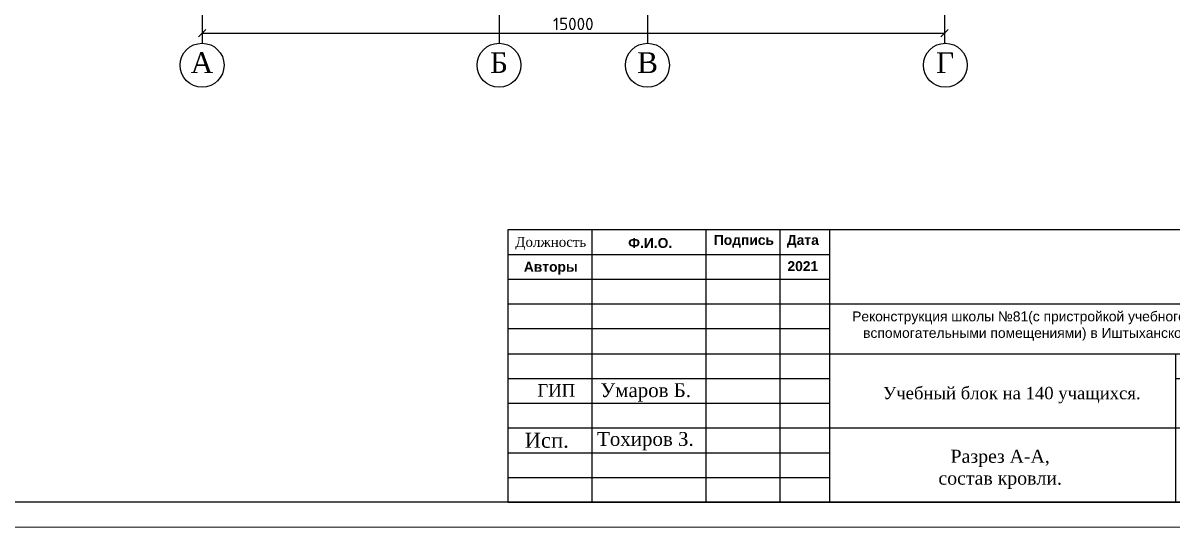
# Model space of a CAD drawing. Header units: millimetres. Extents: x 572274 to 2241483, y -888675 to -304135.
# Drawn here: x 666977 to 690197, y -538672 to -528493 of the extents above; entities that cross this region are included whole.
import ezdxf

# ---------------------------------------------------------------- set-up
doc = ezdxf.new("R2010")
doc.units = ezdxf.units.MM
doc.linetypes.add('ACAD_ISO02W100', pattern=[15, 12, -3])
doc.layers.add('стены', color=250, linetype='Continuous', lineweight=30)
doc.styles.add('Arial 3.', font='arial.ttf')
doc.styles.add('ISOCPEUR', font='isocpeui.ttf', dxfattribs={"height": 300})
doc.styles.get("Standard").update_dxf_attribs({"font": 'isocpeur.ttf'})
doc.styles.add('WMF-Times New Roman0', font='times.ttf')
doc.styles.add('WMF-Times New Roman2', font='times.ttf')
doc.dimstyles.new('100', dxfattribs={"dimscale": 100, "dimtxt": 2.5, "dimasz": 1.5, "dimexe": 1, "dimexo": 0.625, "dimtad": 1, "dimdec": 0, "dimdsep": 46, "dimtxsty": 'Standard', "dimblk": 'OBLIQUE', "dimcen": 1.5, "dimadec": 0, "dimazin": 0, "dimtfac": 1, "dimtdec": 0, "dimtmove": 2, "dimatfit": 3, "dimldrblk": 'OBLIQUE', "dimfxl": 1.25, "dimtolj": 1, "dimtzin": 0, "dimarcsym": 0})

# ---------------------------------------------------------------- blocks, each defined once
blk = doc.blocks.new('_Oblique')
at = {"color": 0, "linetype": 'ByBlock', "lineweight": -2}
blk.add_line((-0.5, -0.5), (0.5, 0.5), dxfattribs=at)
blk = doc.blocks.new('*D194')
at = {"color": 0, "lineweight": -2, "transparency": 16777216}
for p, q in [((670597, -527192), (670597, -528800)), ((685597, -527192), (685597, -528800)), ((670597, -528700), (685597, -528700))]:
    blk.add_line(p, q, dxfattribs=at)
at = {"layer": 'Defpoints', "color": 0, "lineweight": 25, "transparency": 16777216}
for p in [(670597, -527129), (685597, -527129), (685597, -528700)]:
    blk.add_point(p, dxfattribs=at)
at = {"color": 0, "lineweight": -2, "transparency": 16777216, "xscale": 150, "yscale": 150, "zscale": 150, "rotation": 180}
blk.add_blockref('_Oblique', (670597, -528700), dxfattribs=at)
at = {"color": 0, "lineweight": -2, "transparency": 16777216, "xscale": 150, "yscale": 150, "zscale": 150}
blk.add_blockref('_Oblique', (685597, -528700), dxfattribs=at)
at = {"color": 0, "transparency": 16777216, "insert": (678097, -528512), "char_height": 250, "attachment_point": 5}
blk.add_mtext('\\A1;15000', dxfattribs=at)
blk = doc.blocks.new('12')
at = {"color": 5, "lineweight": 30}
for p, q in [((4038680, 3054550), (4038680, 3049050)), ((4038680, 3054550), (4038680, 3049050)), ((4038680, 3054550), (4038680, 3049050)), ((4057180, 3054550), (4038680, 3054550)), ((4057180, 3054550), (4038680, 3054550)), ((4057180, 3054550), (4038680, 3054550)), ((4040380, 3054550), (4040380, 3049050)), ((4040380, 3054550), (4040380, 3049050)), ((4042680, 3054550), (4042680, 3049050)), ((4044180, 3054550), (4044180, 3049050)), ((4045180, 3054550), (4045180, 3049050)), ((4057180, 3049050), (4057180, 3054550)), ((4057180, 3054550), (4057180, 3049050)), ((4045180, 3054050), (4038680, 3054050)), ((4045180, 3053550), (4038680, 3053550)), ((4057180, 3053050), (4038680, 3053050)), ((4045180, 3052550), (4038680, 3052550)), ((4038680, 3052050), (4057180, 3052050)), ((4052180, 3049050), (4052180, 3052050)), ((4053680, 3050550), (4053680, 3052050)), ((4055380, 3050550), (4055380, 3052050)), ((4038680, 3051550), (4045180, 3051550)), ((4052180, 3051550), (4057180, 3051550)), ((4038680, 3051050), (4045180, 3051050)), ((4038680, 3050550), (4057180, 3050550)), ((4038680, 3050050), (4045180, 3050050)), ((4038680, 3049550), (4045180, 3049550)), ((4038680, 3049050), (4057180, 3049050))]:
    blk.add_line(p, q, dxfattribs=at)

msp = doc.modelspace()

# ---------------------------------------------------------------- linework, layer by layer
for p, q in [((670596.778, -527129.496), (670596.778, -528901.38)), ((676596.778, -527129.496), (676596.778, -528901.38)), ((679596.778, -527129.496), (679596.778, -528901.38)), ((685596.778, -527129.496), (685596.778, -528901.38))]:
    msp.add_line(p, q)
at = {"lineweight": 20}
msp.add_lwpolyline([(653772.765, -538671.626), (695772.765, -538671.626), (695772.765, -508971.626), (653772.765, -508971.626)], close=True, dxfattribs=at)
at = {"lineweight": 30}
msp.add_lwpolyline([(655772.765, -509471.626), (695272.765, -509471.626), (695272.765, -538171.626), (655772.765, -538171.626)], close=True, dxfattribs=at)
at = {"layer": 'стены', "color": 0, "linetype": 'ByBlock', "lineweight": -2, "ltscale": 3}
for centre in [(670596.778, -529345.183), (676596.778, -529345.183), (679596.778, -529345.183), (685616.316, -529345.183)]:
    msp.add_circle(centre, 443.803, dxfattribs=at)

# ---------------------------------------------------------------- block references
msp.add_blockref('12', (-3361907.235, -3587221.984))

# ---------------------------------------------------------------- texts
at = {"style": 'WMF-Times New Roman2'}
msp.add_text('Исп.', height=303.269, dxfattribs=at).set_placement((677114.027, -537071.978))
at = {"color": 1, "linetype": 'ByBlock', "ltscale": 30, "char_height": 200, "width": 1887.08308, "attachment_point": 5, "style": 'WMF-Times New Roman0'}
for s, insert in [('Должность', (677642.284, -532946.252)), ('{\\fArial|b1|i0|c204|p34;Ф\\fArial|b1|i0|c0|p34;.\\fArial|b1|i0|c204|p34;И\\fArial|b1|i0|c0|p34;.\\fArial|b1|i0|c204|p34;О\\fArial|b1|i0|c0|p34;.}', (679652.284, -532936.252)), ('{\\fArial|b1|i0|c204|p34;Подпись}', (681545.893, -532904.004)), ('{\\fArial|b1|i0|c204|p34;Дата}', (682735.893, -532904.004)), ('{\\fArial|b1|i0|c204|p34;\\C256;2021}', (682735.893, -533404.004))]:
    msp.add_mtext(s, dxfattribs=dict(at, insert=insert))
at = {"color": 1, "linetype": 'ByBlock', "ltscale": 30, "insert": (677642.284, -533446.252), "char_height": 200, "width": 1404.02516, "attachment_point": 5}
msp.add_mtext('{\\fArial|b1|i0|c204|p34;Авторы}', dxfattribs=at)
at = {"color": 0, "linetype": 'ByBlock', "insert": (689395.004, -534318.082), "char_height": 200, "width": 11599.6853, "attachment_point": 2, "style": 'ISOCPEUR'}
msp.add_mtext('{\\fArial|b0|i0|c204|p34;\\C256;Реконструкция школы №81(с пристройкой учебного корпуса на 140 мест и спортзала с вспомогательными помещениями) в Иштыханском районе Самаркандской области}', dxfattribs=at)
at = {"linetype": 'ACAD_ISO02W100', "lineweight": 5, "ltscale": 70, "insert": (677372.351, -535786.686), "char_height": 250, "attachment_point": 1, "style": 'WMF-Times New Roman0'}
msp.add_mtext('{\\fTimes New Roman|b0|i0|c204|p18;ГИП}', dxfattribs=at)
at = {"color": 0, "char_height": 280, "width": 2199.70893, "attachment_point": 1, "style": 'WMF-Times New Roman0'}
for s, insert in [('Умаров Б.', (678645.203, -535767.931)), ('Тохиров З.', (678578.12, -536753.108))]:
    msp.add_mtext(s, dxfattribs=dict(at, insert=insert))
at = {"insert": (684356.998, -535841.62), "char_height": 250, "width": 5426.06779, "attachment_point": 1, "line_spacing_factor": 0.8, "style": 'WMF-Times New Roman0'}
msp.add_mtext('\\pt2500;Учебный блок на {\\fTimes New Roman|b0|i0|c186|p18;1}4{\\fTimes New Roman|b0|i0|c186|p18;0 }учащихся{\\fTimes New Roman|b0|i0|c186|p18;.}', dxfattribs=at)
at = {"lineweight": 30, "insert": (686723.976, -537109.94), "char_height": 265, "width": 12229.48686, "attachment_point": 2, "style": 'Arial 3.'}
msp.add_mtext('{\\fTimes New Roman|b0|i0|c204|p18;Разрез А-А,\\Pсостав кровли.}', dxfattribs=at)
at = {"layer": 'стены', "color": 0, "linetype": 'ByBlock', "lineweight": -2, "ltscale": 3, "char_height": 418.683, "attachment_point": 5, "style": 'WMF-Times New Roman2'}
for s, insert in [('А', (670593.1, -529294.22)), ('Б', (676595.891, -529294.22)), ('В', (679598.683, -529294.22)), ('Г', (685609.848, -529294.22))]:
    msp.add_mtext(s, dxfattribs=dict(at, insert=insert))

# ---------------------------------------------------------------- dimensions: what is measured, and where the dimension line sits
dim = msp.add_linear_dim(base=(685596.778, -528699.546), p1=(670596.778, -527129.496), p2=(685596.778, -527129.496), dimstyle='100', override={"dimfxl": 1.25, "dimfxlon": 0})
dim.commit()
dim.dimension.update_dxf_attribs({"geometry": '*D194', "text_midpoint": (678096.778, -528512.046)})

doc.saveas('drawing.dxf')
